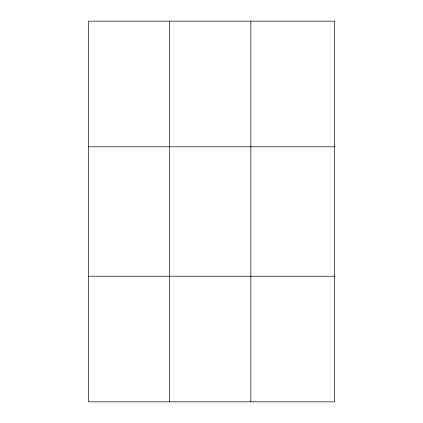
<?xml version="1.0" encoding="UTF-8"?>
<svg xmlns="http://www.w3.org/2000/svg" width="423" height="423" viewBox="0 0 423 423"><rect width="100%" height="100%" fill="white"/><g stroke="black" fill="none" stroke-linecap="round" stroke-linejoin="round"><path stroke-width="0.63" d="M169.681 401.85L169.681 21.15M250.855 401.85L250.855 21.15M88.507 146.781L334.493 146.781M88.507 276.219L334.493 276.219M334.493 21.15L334.493 401.85L88.507 401.85L88.507 21.15L334.493 21.15"/></g></svg>
